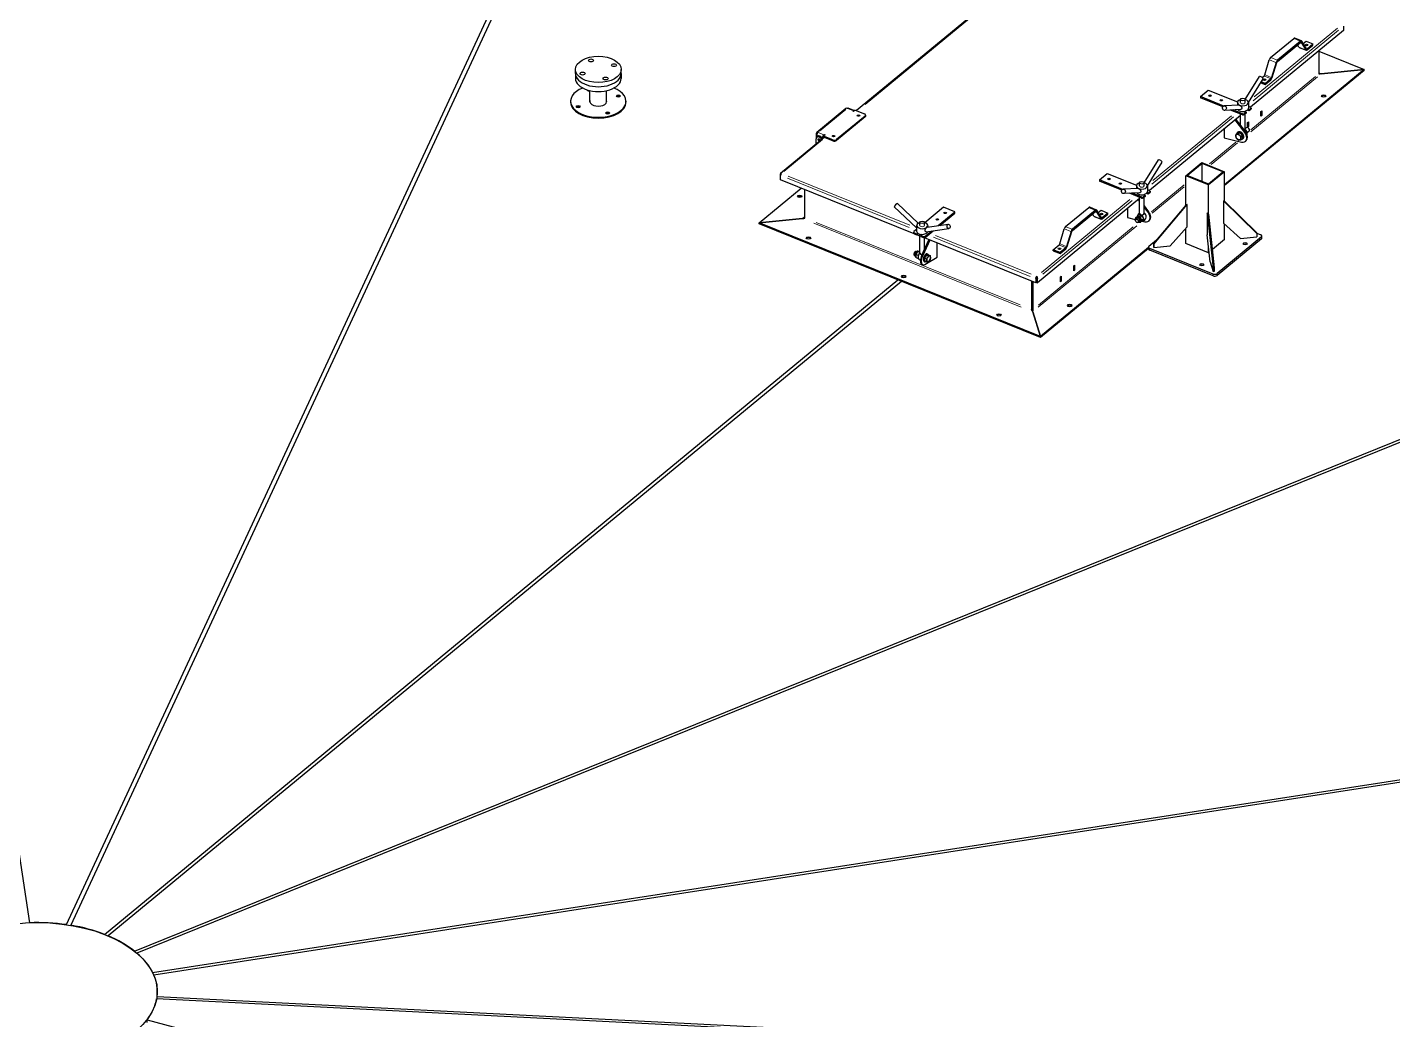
# Model space of a CAD drawing. Header units: millimetres. Extents: x 0 to 89100, y 0 to 63000.
# Drawn here: x 80119 to 83818, y 50454 to 53141 of the extents above; entities that cross this region are included whole.
import ezdxf

# ---------------------------------------------------------------- set-up
doc = ezdxf.new("R2010")
doc.units = ezdxf.units.MM
doc.header["$LTSCALE"] = 150
doc.layers.add('Visible', color=7, linetype='Continuous', lineweight=25)
doc.layers.add('Visible Narrow', color=7, linetype='Continuous', lineweight=18)

msp = doc.modelspace()

# ---------------------------------------------------------------- linework, layer by layer
at = {"layer": 'Visible'}
for p, q in [((79640.97, 53909.25), (80124.82, 50716.2)), ((80225.1, 50711.13), (81661.65, 53806.46)), ((81673.24, 53804.66), (80236.7, 50709.34)), ((82784.71, 53261.33), (82365.56, 52915.72)), ((83684.34, 53132.56), (83432.62, 52925.01)), ((83684.34, 53144.2), (83684.34, 53132.56)), ((83487.11, 53059.61), (83549.53, 53111.08)), ((83567.96, 53103.63), (83505.54, 53052.16)), ((83505.54, 53049.1), (83567.96, 53100.57)), ((83570.77, 53104.46), (83552.34, 53111.91)), ((83563.75, 53087.74), (83559.96, 53093.97)), ((83564.66, 53086.92), (83583.1, 53079.47)), ((83569.82, 53100.57), (83582.18, 53080.29)), ((83584.04, 53083.36), (83571.68, 53103.64)), ((83575.48, 53097.41), (83583.06, 53103.66)), ((83583.06, 53103.66), (83601.49, 53096.21)), ((83601.49, 53096.21), (83585.91, 53083.36)), ((83585.91, 53080.3), (83601.49, 53093.15)), ((83601.49, 53093.15), (83601.49, 53096.21)), ((83471.02, 53012.82), (83483.38, 53053.48)), ((83501.81, 53046.03), (83489.46, 53005.37)), ((83491.32, 53005.37), (83503.68, 53046.03)), ((83617.97, 53077.84), (83617.97, 53015.93)), ((83617.97, 53076.91), (83740.86, 53027.23)), ((81603.81, 53016.29), (81603.81, 53027.31)), ((81603.81, 53016.29), (81603.81, 53003.12)), ((81727.56, 53016.29), (81727.56, 53027.31)), ((81727.56, 53016.29), (81727.56, 53003.12)), ((83740.86, 53027.23), (83362.14, 52714.96)), ((83740.86, 53024.78), (83362.14, 52712.51)), ((83417.84, 52945.97), (83456.73, 53008.06)), ((83464.11, 53005.58), (83469.16, 53009.75)), ((83740.86, 53027.23), (83623.87, 53015.32)), ((83623.87, 53015.32), (83740.86, 53027.23)), ((83740.86, 53024.78), (83740.86, 53027.23)), ((83740.86, 53024.78), (83740.86, 53027.23)), ((81643.07, 52938.97), (81643.07, 52969.87)), ((81688.29, 52938.97), (81688.29, 52969.87)), ((83296.64, 52953.56), (83318.15, 52971.3)), ((83318.15, 52971.3), (83397.23, 52939.33)), ((83426.83, 52937.71), (83466.9, 53001.69)), ((83460.28, 52991.12), (83472.01, 52986.39)), ((83472.01, 52989.45), (83461.82, 52993.57)), ((83487.59, 53002.3), (83472.01, 52989.45)), ((83472.01, 52986.39), (83487.59, 52999.24)), ((83472.01, 52986.39), (83472.01, 52989.45)), ((81590.68, 52940.97), (81590.68, 52938.52)), ((81740.68, 52940.97), (81740.68, 52938.52)), ((83296.64, 52953.56), (83296.64, 52950.5)), ((83359.84, 52928.01), (83296.64, 52953.56)), ((83357.56, 52925.88), (83296.64, 52950.5)), ((83396.84, 52937.35), (83396.84, 52930.3)), ((83405.84, 52937.35), (83405.84, 52945.93)), ((83417.84, 52937.35), (83417.84, 52945.93)), ((83426.84, 52937.35), (83426.84, 52922.05)), ((82336.56, 52921.4), (82257.41, 52856.13)), ((82388.66, 52901.09), (82311.23, 52837.24)), ((82388.66, 52898.64), (82311.23, 52834.79)), ((82357.98, 52916.12), (82342.62, 52922.33)), ((82354.87, 52914.75), (82355.73, 52915.46)), ((82357.33, 52913.76), (82354.87, 52914.75)), ((82361.63, 52917.3), (82357.33, 52913.76)), ((82361.63, 52917.3), (82386.82, 52907.12)), ((82390.02, 52901.12), (82390.02, 52903.57)), ((83405.84, 52902.93), (83159.03, 52699.42)), ((83401.49, 52930.55), (83361.54, 52928.45)), ((83405.17, 52918.73), (83362.17, 52916.46)), ((83410.91, 52904.3), (83378.69, 52917.33)), ((83410.91, 52907.37), (83385.39, 52917.68)), ((83405.84, 52874.7), (83405.84, 52906.36)), ((83416.08, 52913.74), (83420.87, 52911.8)), ((83420.87, 52911.8), (83416.14, 52907.9)), ((83420.87, 52908.74), (83416.14, 52904.84)), ((83417.84, 52913.02), (83417.84, 52914.11)), ((83417.84, 52862.56), (83417.84, 52906.24)), ((83420.4, 52914.93), (83418, 52912.96)), ((83420.87, 52911.8), (83420.87, 52908.74)), ((83428.61, 52915.12), (83424.01, 52916.98)), ((83428.61, 52918.18), (83426.02, 52919.23)), ((83426.84, 52927.36), (83432.42, 52925.1)), ((83433.34, 52922.09), (83428.61, 52918.18)), ((83433.34, 52919.02), (83428.61, 52915.12)), ((83428.61, 52918.18), (83428.61, 52915.12)), ((83434.02, 52923.33), (83434.02, 52920.27)), ((83460.74, 52913.23), (83462.89, 52915)), ((83460.74, 52900.37), (83460.74, 52913.23)), ((83462.06, 52902.52), (83460.74, 52901.43)), ((83462.89, 52902.14), (83460.74, 52900.37)), ((83462.03, 52902.49), (83462.89, 52902.14)), ((83462.06, 52902.52), (83462.06, 52914.32)), ((83462.89, 52915), (83462.89, 52902.14)), ((83360.94, 52865.91), (83360.94, 52841.96)), ((83416.83, 52856.47), (83390.97, 52890.67)), ((83392.69, 52892.09), (83418.55, 52857.89)), ((83398.01, 52857.25), (83396.72, 52856.19)), ((83421.14, 52869.52), (83417.84, 52866.8)), ((83428.78, 52860.26), (83423.55, 52855.95)), ((83424.6, 52883.43), (83426.75, 52885.21)), ((83424.6, 52870.57), (83424.6, 52883.43)), ((83424.6, 52871.64), (83425.92, 52872.73)), ((83426.75, 52872.35), (83424.6, 52870.57)), ((83425.89, 52872.7), (83426.75, 52872.35)), ((83425.92, 52872.73), (83425.92, 52884.52)), ((83426.37, 52869.02), (83426.08, 52869.21)), ((83426.75, 52885.21), (83426.75, 52872.35)), ((83429.28, 52865.49), (83429.41, 52865.17)), ((82277.53, 52843.13), (82159.2, 52745.56)), ((82255.81, 52825.23), (82255.81, 52839.55)), ((82256.31, 52853.49), (82256.31, 52842.11)), ((82257.6, 52843.85), (82260.18, 52845.98)), ((82257.78, 52844), (82257.78, 52848.67)), ((82273.14, 52842.46), (82273.14, 52839.96)), ((82274.86, 52840.93), (82274.86, 52843.88)), ((82279.9, 52849.91), (82275.6, 52846.36)), ((82300.79, 52836.18), (82275.6, 52846.36)), ((82275.6, 52846.36), (82275.6, 52843.91)), ((82300.79, 52833.73), (82275.6, 52843.91)), ((82276.58, 52850.19), (82277.44, 52850.9)), ((82277.44, 52848.45), (82276.58, 52847.74)), ((82277.44, 52850.9), (82279.9, 52849.91)), ((82277.44, 52848.45), (82277.44, 52850.9)), ((82277.91, 52848.27), (82277.44, 52848.45)), ((83360.94, 52841.96), (83407.92, 52830.54)), ((83396.51, 52854.27), (83392.74, 52851.17)), ((83396.51, 52854.27), (83403.62, 52855.49)), ((83403.62, 52855.49), (83399.86, 52852.39)), ((83403.62, 52855.49), (83410.74, 52848.52)), ((83410.74, 52848.52), (83406.98, 52845.41)), ((83406.98, 52837.22), (83410.74, 52840.32)), ((83410.74, 52848.52), (83410.74, 52840.32)), ((83412.33, 52839.89), (83411.04, 52838.83)), ((83420.25, 52833.79), (83418.53, 52832.37)), ((83023.05, 52727.97), (83044.56, 52745.71)), ((83044.56, 52745.71), (83123.64, 52713.74)), ((83144.24, 52720.37), (83183.14, 52782.47)), ((83153.23, 52712.12), (83193.31, 52776.1)), ((83257.68, 52739.5), (83300.7, 52774.97)), ((83301.44, 52772.56), (83261.86, 52739.93)), ((83300.7, 52774.97), (83362.14, 52750.14)), ((83301.44, 52723.93), (83301.44, 52772.56)), ((83357.96, 52749.71), (83301.44, 52772.56)), ((83318.38, 52717.08), (83357.96, 52749.71)), ((83362.14, 52750.14), (83319.12, 52714.67)), ((83362.14, 52669.89), (83362.14, 52750.14)), ((82158.37, 52743.58), (82157.99, 52743.27)), ((82159.84, 52742.53), (82157.99, 52743.27)), ((82157.99, 52743.27), (82157.99, 52731.64)), ((82158.94, 52731.25), (82157.99, 52731.64)), ((82160.1, 52742.88), (82158.37, 52743.58)), ((82159.52, 52740.66), (82158.94, 52740.18)), ((82158.94, 52728.55), (82158.94, 52740.18)), ((82158.94, 52740.18), (82159.48, 52739.96)), ((82521.4, 52582.02), (82158.94, 52728.55)), ((82160.03, 52742.68), (82159.84, 52742.53)), ((82159.84, 52742.53), (82159.84, 52742.13)), ((83023.05, 52727.97), (83023.05, 52724.91)), ((83086.24, 52702.42), (83023.05, 52727.97)), ((83083.96, 52700.28), (83023.05, 52724.91)), ((83123.24, 52711.76), (83123.24, 52704.71)), ((83132.24, 52711.76), (83132.24, 52720.34)), ((83144.24, 52711.76), (83144.24, 52720.34)), ((83153.24, 52711.76), (83153.24, 52696.45)), ((83319.12, 52714.67), (83257.68, 52739.5)), ((83257.68, 52659.26), (83257.68, 52739.5)), ((83261.86, 52739.93), (83318.38, 52717.08)), ((83319.12, 52634.42), (83319.12, 52714.67)), ((82101.48, 52611.61), (82215.54, 52705.66)), ((82224.36, 52702.1), (82224.36, 52627.82)), ((82225.1, 52625.4), (82225.1, 52701.8)), ((83132.24, 52677.34), (82855.91, 52449.49)), ((83127.9, 52704.96), (83087.95, 52702.86)), ((83131.57, 52693.13), (83088.58, 52690.87)), ((83137.32, 52678.71), (83105.09, 52691.74)), ((83137.32, 52681.78), (83111.79, 52692.09)), ((83132.24, 52670.36), (83128.99, 52674.66)), ((83130.71, 52676.08), (83132.24, 52674.05)), ((83132.24, 52636.97), (83132.24, 52680.77)), ((83142.48, 52688.15), (83147.27, 52686.21)), ((83147.27, 52686.21), (83142.54, 52682.31)), ((83147.27, 52683.15), (83142.54, 52679.25)), ((83144.24, 52687.43), (83144.24, 52688.52)), ((83144.24, 52636.97), (83144.24, 52680.65)), ((83146.8, 52689.34), (83144.41, 52687.37)), ((83147.27, 52686.21), (83147.27, 52683.15)), ((83155.02, 52689.53), (83150.41, 52691.39)), ((83155.02, 52692.59), (83152.43, 52693.64)), ((83153.24, 52701.77), (83158.83, 52699.51)), ((83159.75, 52696.5), (83155.02, 52692.59)), ((83159.75, 52693.43), (83155.02, 52689.53)), ((83155.02, 52692.59), (83155.02, 52689.53)), ((83160.43, 52697.74), (83160.43, 52694.68)), ((82528.09, 52598.19), (82467.58, 52655.35)), ((82532.4, 52610.62), (82475.83, 52664.07)), ((82600.86, 52653.9), (82550.23, 52612.15)), ((82586.39, 52604.22), (82631.58, 52641.48)), ((82590.84, 52604.83), (82631.58, 52638.42)), ((82631.58, 52641.48), (82600.86, 52653.9)), ((82631.58, 52638.42), (82631.58, 52641.48)), ((82931.74, 52601.69), (82994.16, 52653.16)), ((83012.59, 52645.71), (82950.17, 52594.24)), ((82950.17, 52591.18), (83012.59, 52642.65)), ((83015.4, 52646.54), (82996.97, 52653.99)), ((83008.38, 52629.82), (83004.59, 52636.05)), ((83014.46, 52642.65), (83026.82, 52622.37)), ((83028.68, 52625.44), (83016.32, 52645.72)), ((83020.11, 52639.49), (83027.7, 52645.74)), ((83027.7, 52645.74), (83046.13, 52638.29)), ((83046.13, 52638.29), (83030.54, 52625.44)), ((83030.54, 52622.38), (83046.13, 52635.23)), ((83046.13, 52635.23), (83046.13, 52638.29)), ((83098.96, 52649.89), (83098.96, 52625.95)), ((83144.24, 52658.18), (83156.57, 52641.87)), ((83154.85, 52640.46), (83144.24, 52654.48)), ((83257.68, 52659.75), (83170.27, 52556.45)), ((83170.92, 52554.32), (83261.3, 52661.11)), ((83261.3, 52661.11), (83257.68, 52659.26)), ((83261.3, 52600.78), (83261.3, 52661.11)), ((83315.51, 52639.2), (83315.51, 52578.86)), ((83319.12, 52634.42), (83315.51, 52639.2)), ((83315.51, 52639.2), (83331.44, 52489.42)), ((83319.63, 52635.52), (83319.12, 52634.42)), ((83335.14, 52489.8), (83319.63, 52635.52)), ((83359.61, 52671.12), (83359.61, 52610.78)), ((83362.14, 52669.89), (83359.61, 52671.12)), ((83359.61, 52671.12), (83449.98, 52582.73)), ((83449.33, 52584.86), (83362.14, 52670.14)), ((82101.48, 52611.61), (82218.46, 52623.52)), ((82218.46, 52623.52), (82101.48, 52611.61)), ((82101.48, 52609.16), (82101.48, 52611.61)), ((82863.29, 52303.64), (82101.48, 52611.61)), ((82101.48, 52609.16), (82101.48, 52611.61)), ((82863.29, 52301.19), (82101.48, 52609.16)), ((82528.09, 52604.54), (82528.09, 52589.23)), ((82537.09, 52604.54), (82537.09, 52613.11)), ((82549.09, 52604.54), (82549.09, 52613.11)), ((82556.57, 52600.16), (82613.66, 52607.94)), ((82558.09, 52604.54), (82558.09, 52600.37)), ((83009.3, 52629), (83027.73, 52621.55)), ((83098.96, 52625.95), (83120.34, 52620.75)), ((83120.8, 52617.07), (83120.67, 52617.39)), ((83121.3, 52622.29), (83124.27, 52624.74)), ((83122.95, 52627.13), (83124.54, 52628.44)), ((83123.71, 52613.53), (83124, 52613.34)), ((83130.2, 52633.99), (83126.24, 52630.73)), ((83128.94, 52613.03), (83131.91, 52615.48)), ((83134, 52613.72), (83135.6, 52615.04)), ((83138.41, 52630.67), (83134.46, 52627.4)), ((83138.41, 52616.48), (83134.46, 52613.22)), ((83138.29, 52616.38), (83145.93, 52614.52)), ((83142.52, 52621.91), (83138.57, 52618.65)), ((83158.27, 52617.78), (83156.55, 52616.36)), ((83261.3, 52600.78), (83215.24, 52549.64)), ((83405.67, 52569.03), (83359.61, 52610.78)), ((83362.14, 52566.43), (83362.14, 52608.49)), ((82520.17, 52583.62), (82520.17, 52586.68)), ((82528.09, 52593.9), (82520.84, 52587.93)), ((82521.76, 52584.91), (82528.52, 52582.18)), ((82521.76, 52581.85), (82528.52, 52579.12)), ((82528.52, 52582.18), (82530.92, 52584.16)), ((82528.52, 52579.12), (82533.01, 52582.81)), ((82528.52, 52579.12), (82528.52, 52582.18)), ((82537.09, 52575.68), (82528.54, 52579.13)), ((82537.09, 52529.74), (82537.09, 52581.29)), ((82543.05, 52580.57), (82539.58, 52577.71)), ((82539.58, 52577.71), (82546.34, 52574.98)), ((82539.58, 52574.65), (82539.58, 52577.71)), ((82539.58, 52574.65), (82546.34, 52571.91)), ((82541.99, 52524.28), (82561.44, 52565.83)), ((82563.89, 52564.84), (82544.45, 52523.28)), ((82549.09, 52539.44), (82549.09, 52571.55)), ((82850.56, 52448.95), (82549.09, 52570.82)), ((82551.56, 52572.45), (82573.24, 52590.32)), ((82551.56, 52575.51), (82568.79, 52589.72)), ((82553.88, 52587.68), (82615.28, 52596.05)), ((82915.66, 52554.89), (82928.02, 52595.56)), ((82946.45, 52588.11), (82934.09, 52547.44)), ((82935.95, 52547.45), (82948.31, 52588.11)), ((83157.53, 52548.71), (83178, 52565.58)), ((83257.68, 52555.79), (83257.68, 52596.77)), ((83323.63, 52505.82), (83315.51, 52578.86)), ((83362.14, 52566.43), (83329.82, 52539.78)), ((83462.29, 52573.51), (83341.84, 52474.2)), ((83462.29, 52568.61), (83341.84, 52469.3)), ((83405.67, 52569.03), (83449.98, 52573.54)), ((83449.98, 52582.73), (83449.33, 52584.86)), ((83449.62, 52583.92), (83460.45, 52579.54)), ((83449.98, 52582.73), (83449.98, 52573.54)), ((83463.65, 52571.1), (83463.65, 52576)), ((80408.94, 50639.71), (85118.65, 52543.68)), ((85125.48, 52537.99), (80415.82, 50634.03)), ((82520.86, 52525.44), (82521.06, 52524.67)), ((82524.19, 52533.69), (82524.87, 52534.11)), ((82526.6, 52534.39), (82528.11, 52533.78)), ((82532.48, 52523.52), (82526.83, 52525.8)), ((82537.09, 52531.87), (82531.81, 52534)), ((82532.39, 52534.95), (82534.32, 52534.17)), ((82537.09, 52533.9), (82536.8, 52534.02)), ((82549.84, 52516.5), (82554.82, 52524.7)), ((82554.82, 52524.7), (82559.8, 52524.72)), ((82554.82, 52524.7), (82560.19, 52522.53)), ((82556.82, 52527.84), (82558.67, 52527.09)), ((82559.8, 52524.72), (82565.18, 52522.54)), ((82583.58, 52518.45), (82583.58, 52556.88)), ((83156.17, 52545.14), (82863.29, 52303.64)), ((83156.17, 52542.69), (82863.29, 52301.19)), ((82898.21, 52538.98), (82913.8, 52551.83)), ((82916.64, 52531.53), (82898.21, 52538.98)), ((82898.21, 52535.92), (82898.21, 52538.98)), ((82898.21, 52535.92), (82916.64, 52528.46)), ((82932.23, 52544.38), (82916.64, 52531.53)), ((82916.64, 52528.46), (82932.23, 52541.31)), ((82916.64, 52528.46), (82916.64, 52531.53)), ((83156.17, 52541.32), (83156.17, 52546.22)), ((83331.39, 52473.13), (83159.37, 52542.68)), ((83331.39, 52468.23), (83159.37, 52537.78)), ((83170.27, 52556.45), (83170.27, 52547.26)), ((83170.27, 52556.45), (83170.92, 52554.32)), ((83170.27, 52547.26), (83170.92, 52545.13)), ((83170.92, 52545.13), (83170.92, 52554.32)), ((83170.92, 52545.13), (83215.24, 52549.64)), ((83319.12, 52530.96), (83257.68, 52555.79)), ((83319.12, 52530.96), (83319.12, 52546.38)), ((83320.69, 52532.25), (83319.12, 52530.96)), ((82522.1, 52523.27), (82523.61, 52522.66)), ((82525.88, 52518.84), (82526.69, 52518.51)), ((82526.83, 52517.61), (82532.48, 52515.32)), ((82544.74, 52497.94), (82542.28, 52498.93)), ((82548.39, 52506.98), (82550.23, 52506.23)), ((82549.84, 52516.5), (82555.21, 52514.33)), ((82549.84, 52508.31), (82549.84, 52516.5)), ((82555.21, 52506.14), (82549.84, 52508.31)), ((82550.69, 52498.89), (82583.58, 52518.45)), ((82953.55, 52495.03), (82955.7, 52496.81)), ((82953.55, 52482.17), (82953.55, 52495.03)), ((82954.88, 52484.33), (82954.88, 52496.12)), ((82955.7, 52496.81), (82955.7, 52483.95)), ((83323.63, 52505.82), (83331.44, 52480.24)), ((83331.44, 52489.42), (83335.14, 52489.8)), ((83331.44, 52489.42), (83331.44, 52480.24)), ((83335.14, 52480.61), (83335.14, 52489.8)), ((80327.93, 50684.78), (82477.47, 52457.16)), ((82487.3, 52453.19), (80337.76, 50680.81)), ((82839.46, 52453.43), (82839.46, 52377.04)), ((82841.18, 52378.46), (82841.18, 52452.74)), ((82841.18, 52452.74), (82841.18, 52378.46)), ((82843.64, 52377.46), (82843.64, 52451.75)), ((82851.31, 52461.86), (82850.02, 52460.8)), ((82850.02, 52460.8), (82850.56, 52460.58)), ((82851.85, 52461.65), (82850.56, 52460.58)), ((82850.56, 52460.58), (82850.56, 52448.95)), ((82851.85, 52450.01), (82850.56, 52448.95)), ((82851.31, 52463.7), (82853.16, 52462.96)), ((82851.31, 52461.86), (82851.85, 52461.65)), ((82851.85, 52461.65), (82851.85, 52450.01)), ((82853.16, 52456.83), (82851.85, 52457.36)), ((82852.6, 52464.77), (82852.6, 52466.6)), ((82853.16, 52462.96), (82854.45, 52464.02)), ((82853.16, 52456.83), (82853.16, 52462.96)), ((82854.07, 52457.59), (82853.16, 52456.83)), ((82854.45, 52462.18), (82854.07, 52461.87)), ((82854.07, 52461.87), (82854.07, 52450.24)), ((82854.07, 52461.87), (82855.91, 52461.13)), ((82854.07, 52450.24), (82855.91, 52449.49)), ((82854.45, 52462.18), (82856.29, 52461.44)), ((82855.91, 52461.13), (82856.29, 52461.44)), ((82855.91, 52449.49), (82855.91, 52461.13)), ((82917.42, 52465.24), (82919.57, 52467.01)), ((82917.42, 52452.38), (82917.42, 52465.24)), ((82917.42, 52453.44), (82918.74, 52454.53)), ((82919.57, 52454.15), (82917.42, 52452.38)), ((82918.71, 52454.5), (82919.57, 52454.15)), ((82918.74, 52454.53), (82918.74, 52466.33)), ((82919.57, 52467.01), (82919.57, 52454.15)), ((82954.88, 52484.33), (82953.55, 52483.24)), ((82955.7, 52483.95), (82953.55, 52482.17)), ((82954.84, 52484.3), (82955.7, 52483.95)), ((83331.44, 52480.24), (83335.14, 52480.61)), ((82841.62, 52373.91), (82841.52, 52373.84)), ((82842.66, 52371.18), (82863.29, 52303.64)), ((82863.29, 52303.64), (82842.66, 52371.18)), ((82863.29, 52301.19), (82863.29, 52303.64)), ((82863.29, 52301.19), (82863.29, 52303.64)), ((80458.36, 50581.36), (86000.64, 51438.75)), ((86003.67, 51432.05), (80461.47, 50574.67)), ((80124.82, 50716.2), (80124.82, 50716.18)), ((80225.1, 50711.11), (80225.1, 50711.13)), ((80236.7, 50709.34), (80236.7, 50709.32)), ((80327.93, 50684.75), (80327.93, 50684.78)), ((80337.76, 50680.81), (80337.76, 50680.78)), ((80408.94, 50639.67), (80408.94, 50639.71)), ((80415.82, 50634), (80415.82, 50634.03)), ((80458.36, 50581.28), (80458.36, 50581.36)), ((80461.47, 50574.67), (80461.47, 50574.58)), ((80470.97, 50529.62), (80470.97, 50526.77)), ((85925.68, 50234.26), (80469.19, 50509.87)), ((80470.24, 50509.82), (80470.24, 50516.77)), ((80470.24, 50516.77), (85929.23, 50241.03)), ((80443.14, 50453.73), (85050.43, 49213.35)), ((80443.14, 50446.09), (80443.14, 50453.73))]:
    msp.add_line(p, q, dxfattribs=at)
for centre, start, end in [((83411.84, 52854.07), 338.06364, 355.11836), ((83138.24, 52628.48), 120, 168.18565), ((83138.24, 52628.48), 270.82515, 355.11836), ((82543.09, 52521.26), 211.02785, 245.8246)]:
    msp.add_arc(centre, 12, start, end, dxfattribs=at)
for centre, major_axis, ratio, start_param, end_param in [((83549.53, 53104.96), (2.81, 6.95), 0.4683232, 0, 0.7121179), ((83567.48, 53093.88), (-2.81, -6.95), 0.4683232, 5.9481057, 6.2831853), ((83567.96, 53097.51), (2.81, 6.95), 0.4683232, 5.9481057, 6.9953032), ((83567.96, 53097.51), (1.41, 3.48), 0.4683232, 5.9481057, 6.9953032), ((83585.91, 53086.42), (-2.81, -6.95), 0.4683232, 5.9481057, 6.9953032), ((83584.53, 53090.49), (3.38, 0), 0.5773503, 0.9038047, 2.2377401), ((83584.53, 53090.49), (-3.38, 0), 0.5773503, 4.0453778, 5.3794001), ((83585.91, 53086.42), (-1.41, -3.48), 0.4683232, 5.9481057, 6.9953032), ((83487.11, 53053.49), (-2.81, -6.95), 0.4683232, 3.8537106, 4.9009081), ((83505.54, 53046.04), (2.81, 6.95), 0.4683232, 0.7121179, 1.7593155), ((83505.54, 53046.04), (-1.41, -3.48), 0.4683232, 3.8537106, 4.9009081), ((81665.68, 53016.29), (-61.87, 0), 0.5773503, 0, 3.1415927), ((81665.68, 53016.29), (-61.88, 0), 0.5773503, 0, 3.1415927), ((83461.82, 53004.88), (-5.08, 3.19), 0.3127436, 3.1415927, 6.2831853), ((83469.16, 53012.81), (-1.41, -3.48), 0.4683232, 0.7121179, 1.7593155), ((83487.59, 53005.36), (-2.81, -6.95), 0.4683232, 0.7121179, 1.7593155), ((83487.59, 53005.36), (1.41, 3.48), 0.4683232, 3.8537106, 4.9009081), ((81665.68, 52940.97), (-75, 0), 0.5773503, 5.3059382, 10.402025), ((81665.68, 53003.12), (-61.87, 0), 0.5773503, 0, 3.1415927), ((81640.32, 52972.36), (-5.25, 0), 0.5773503, 0.0973596, 2.1209053), ((81640.32, 52969.91), (-5.25, 0), 0.5773503, 5.6376126, 5.8672332), ((83470.54, 52996.5), (3.38, 0), 0.5773503, 0.9037852, 2.2378075), ((83470.54, 52996.5), (-3.38, 0), 0.5773503, 4.0453778, 5.3794001), ((81665.68, 52938.52), (75, 0), 0.5773503, 3.1415927, 6.2831853), ((81665.68, 52940.97), (22.87, 0), 0.5773503, 2.9899521, 6.4348258), ((81665.68, 52938.52), (-22.87, 0), 0.5773503, 6.1315448, 6.1903166), ((81665.68, 52938.52), (22.87, 0), 0.5773503, 0.0928688, 0.1516405), ((81720.06, 52953.16), (-5.25, 0), 0.5773503, 3.5575447, 5.8672332), ((83322.76, 52953.16), (3.38, 0), 0.5773503, 0.9037852, 2.2378075), ((83322.76, 52953.16), (-3.38, 0), 0.5773503, 4.0453778, 5.3794001), ((83353.47, 52940.74), (3.38, 0), 0.5773503, 0.9037852, 2.2378075), ((83353.47, 52940.74), (-3.38, 0), 0.5773503, 4.0453778, 5.3794001), ((83411.84, 52937.35), (15, 0), 0.5773503, 1.9823132, 7.4424648), ((83630.86, 52952.96), (6, 0), 0.5773503, 0.3613671, 2.7802255), ((81611.3, 52923.88), (-5.25, 0), 0.5773503, 3.5575447, 5.8672332), ((81691.04, 52907.12), (-5.25, 0), 0.5773503, 3.5575447, 5.8672332), ((82340.38, 52916.77), (-3.82, 4.63), 0.6688348, 5.3938976, 6.2831853), ((82340.38, 52916.77), (2.25, 5.56), 0.4683232, 0, 0.7121179), ((82355.73, 52910.56), (2.25, 5.56), 0.4683232, 5.8181966, 6.9953032), ((82370.51, 52899.9), (3.38, 0), 0.5773503, 0.6796738, 2.4619188), ((82370.51, 52899.9), (-3.38, 0), 0.5773503, 3.8212665, 5.6035115), ((82382.52, 52903.57), (7.5, 0), 0.5773503, 5.6723201, 7.2431164), ((82382.52, 52901.12), (7.5, 0), 0.5773503, 5.6723201, 6.2831853), ((83411.84, 52922.05), (15, 0), 0.5773503, 3.5808075, 6.2831853), ((83413.06, 52909.14), (-3.75, 0), 0.5773503, 0.9599311, 2.5307274), ((83413.06, 52906.08), (-3.75, 0), 0.5773503, 0.9599311, 2.5307274), ((83430.27, 52923.33), (3.75, 0), 0.5773503, 5.6723201, 7.2431164), ((83430.27, 52920.27), (3.75, 0), 0.5773503, 5.6723201, 6.2831853), ((82261.22, 52851.5), (-3.82, 4.63), 0.6688348, 5.3938976, 6.9646939), ((83403.88, 52847.51), (7.16, -8.68), 0.6688348, 5.7894582, 9.9185051), ((83405.17, 52848.57), (7.16, -8.68), 0.6688348, 0, 3.1415927), ((83411.84, 52862.56), (6, 0), 0.5773503, 5.631395, 6.2831853), ((83415.49, 52857.09), (-6.47, 7.84), 0.6688348, 3.7409969, 5.1086501), ((83406.89, 52849.99), (13.36, -16.2), 0.6688348, 0, 1.507688), ((83424.96, 52864.89), (3.82, -4.63), 0.6688348, 0, 3.1415927), ((83425.39, 52865.24), (-3.34, 4.05), 0.6688348, 4.2606373, 5.1641407), ((82263.8, 52836.32), (-6.2, 7.52), 0.6688348, 4.3474665, 6.9646939), ((82261.22, 52851.5), (2.25, 5.56), 0.4683232, 0.7121179, 2.2829142), ((82261.22, 52851.5), (-1.91, 2.31), 0.6688348, 0.1715755, 0.4247088), ((82266.38, 52838.45), (-6.2, 7.52), 0.6688348, 4.3474665, 6.2831853), ((82266.38, 52838.45), (-2.15, 2.6), 0.6688348, 0.83456, 2.3070327), ((82266.38, 52838.45), (2.15, -2.6), 0.6688348, 3.9761526, 5.4486253), ((82276.58, 52845.29), (-2.25, -5.56), 0.4683232, 3.8537106, 5.4245069), ((82276.58, 52845.29), (1.12, 2.78), 0.4683232, 0.7121179, 2.2829142), ((82302.97, 52844.21), (3.38, 0), 0.5773503, 0.6796738, 2.4619188), ((82302.97, 52844.21), (-3.38, 0), 0.5773503, 3.8212665, 5.6035115), ((82305.09, 52839.73), (-7.5, 0), 0.5773503, 0.9599311, 2.5307274), ((82305.09, 52837.28), (7.5, 0), 0.5773503, 4.1015237, 5.6723201), ((83403.88, 52847.51), (-5.52, 6.7), 0.6688348, 5.7176444, 6.1173484), ((83403.88, 52847.51), (-5.52, 6.7), 0.6688348, 4.5334477, 5.2071499), ((83405.17, 52848.57), (13.36, -16.2), 0.6688348, 5.5541323, 7.7908733), ((83403.88, 52847.51), (-5.52, 6.7), 0.6688348, 3.5554815, 4.090721), ((83188.22, 52779.29), (-5.08, 3.19), 0.3127436, 3.1415927, 6.2831853), ((82162.06, 52742.09), (-2.86, 3.47), 0.6688348, 5.3938976, 6.9646939), ((82162.06, 52742.09), (1.69, 4.17), 0.4683232, 0.7121179, 2.2829142), ((82162.06, 52742.09), (-1.43, 1.74), 0.6688348, 0.1715755, 0.4247088), ((83049.16, 52727.57), (3.38, 0), 0.5773503, 0.9037852, 2.2378075), ((83049.16, 52727.57), (-3.38, 0), 0.5773503, 4.0453778, 5.3794001), ((83079.88, 52715.15), (3.38, 0), 0.5773503, 0.9037852, 2.2378075), ((83079.88, 52715.15), (-3.38, 0), 0.5773503, 4.0453778, 5.3794001), ((83138.24, 52711.76), (15, 0), 0.5773503, 1.9823132, 7.4424648), ((82211.47, 52680.99), (6, 0), 0.5773503, 0.3613671, 2.7802255), ((83138.24, 52696.45), (15, 0), 0.5773503, 3.5808075, 6.2831853), ((83139.47, 52683.55), (-3.75, 0), 0.5773503, 0.9599311, 2.5307274), ((83139.47, 52680.49), (-3.75, 0), 0.5773503, 0.9599311, 2.5307274), ((83156.68, 52697.74), (3.75, 0), 0.5773503, 5.6723201, 7.2431164), ((83156.68, 52694.68), (3.75, 0), 0.5773503, 5.6723201, 6.2831853), ((82471.7, 52659.71), (-4.12, -4.36), 0.1364787, 3.1415927, 6.2831853), ((82605.46, 52635.76), (3.38, 0), 0.5773503, 0.9037852, 2.2378075), ((82605.46, 52635.76), (-3.38, 0), 0.5773503, 4.0453778, 5.3794001), ((82994.16, 52647.04), (2.81, 6.95), 0.4683232, 0, 0.7121179), ((83012.59, 52639.58), (2.81, 6.95), 0.4683232, 5.9481057, 6.9953032), ((83012.59, 52639.58), (1.41, 3.48), 0.4683232, 5.9481057, 6.9953032), ((83134.59, 52625.47), (-6.47, 7.84), 0.6688348, 2.7379847, 6.6821944), ((83138.24, 52636.97), (6, 0), 0.5773503, 3.1415927, 6.2831853), ((83141.9, 52631.5), (-6.47, 7.84), 0.6688348, 3.7409969, 5.1086501), ((83143.19, 52632.56), (13.36, -16.2), 0.6688348, 5.5541323, 7.7908733), ((83144.91, 52633.98), (13.36, -16.2), 0.6688348, 0, 1.507688), ((82543.09, 52604.54), (15, 0), 0.5773503, 1.9823132, 7.4424648), ((82583.95, 52618.03), (3.38, 0), 0.5773503, 0.9037852, 2.2378075), ((82583.95, 52618.03), (-3.38, 0), 0.5773503, 4.0453778, 5.3794001), ((82931.74, 52595.57), (-2.81, -6.95), 0.4683232, 3.8537106, 4.9009081), ((83012.11, 52635.95), (-2.81, -6.95), 0.4683232, 5.9481057, 6.2831853), ((83030.54, 52628.5), (-2.81, -6.95), 0.4683232, 5.9481057, 6.9953032), ((83029.17, 52632.57), (3.38, 0), 0.5773503, 0.9037852, 2.2378075), ((83029.17, 52632.57), (-3.38, 0), 0.5773503, 4.0453778, 5.3794001), ((83030.54, 52628.5), (-1.41, -3.48), 0.4683232, 5.9481057, 6.9953032), ((83125.12, 52617.66), (-3.82, 4.63), 0.6688348, 2.022548, 7.4022299), ((83127.81, 52619.88), (-4.24, 5.15), 0.6688348, 2.6889708, 6.7358072), ((83128.09, 52620.11), (-4.24, 5.15), 0.6688348, 0.0409786, 0.4526219), ((83128.09, 52620.11), (-3.82, 4.63), 0.6688348, 3.1415927, 6.2831853), ((83130.07, 52621.74), (-5.53, 6.7), 0.6688348, 5.3938976, 6.2831853), ((83130.07, 52621.74), (5.53, -6.7), 0.6688348, 1.2051074, 2.2523049), ((83128.09, 52620.11), (4.24, -5.15), 0.6688348, 5.8305634, 6.2422067), ((83130.07, 52621.74), (5.53, -6.7), 0.6688348, 0, 0.1579098), ((83130.07, 52621.74), (5.53, -6.7), 0.6688348, 0.1579098, 1.2051074), ((82235.1, 52568.36), (6, 0), 0.5773503, 0.3613671, 2.7802255), ((82523.92, 52586.68), (-3.75, 0), 0.5773503, 5.6723201, 7.2431164), ((82523.92, 52583.62), (-3.75, 0), 0.5773503, 0, 0.9599311), ((82543.09, 52589.23), (15, 0), 0.5773503, 3.1415927, 6.1692078), ((82548.49, 52576.75), (3.75, 0), 0.5773503, 4.1015237, 5.6723201), ((82548.49, 52573.69), (3.75, 0), 0.5773503, 4.1015237, 5.6723201), ((82950.17, 52588.12), (2.81, 6.95), 0.4683232, 0.7121179, 1.7593155), ((82950.17, 52588.12), (-1.41, -3.48), 0.4683232, 3.8537106, 4.9009081), ((83456.15, 52576), (7.5, 0), 0.5773503, 5.6723201, 7.2431164), ((83456.15, 52571.1), (7.5, 0), 0.5773503, 5.6723201, 6.2831853), ((82524.35, 52528.83), (2.25, 5.56), 0.4683232, 0, 3.1415927), ((82523.73, 52529.08), (-1.97, -4.87), 0.4683232, 3.7002438, 5.7245342), ((82537.86, 52523.37), (-3.81, -9.43), 0.4683232, 3.9875109, 5.9443745), ((82543.09, 52529.74), (-6, 0), 0.5773503, 0, 1.5439235), ((82550.15, 52518.4), (-7.87, -19.47), 0.4683232, 4.5983275, 6.2831853), ((82552.61, 52517.41), (4.22, 10.43), 0.4683232, 0, 3.1415927), ((82554.45, 52516.66), (4.22, 10.43), 0.4683232, 5.7135094, 9.9944538), ((82554.45, 52516.66), (3.25, 8.05), 0.4683232, 0.0004741, 0.3765642), ((82915.17, 52538.57), (-3.38, 0), 0.5773503, 4.0453778, 5.3794001), ((82913.8, 52554.89), (-1.41, -3.48), 0.4683232, 0.7121179, 1.7593155), ((82932.23, 52547.44), (-2.81, -6.95), 0.4683232, 0.7121179, 1.7593155), ((82932.23, 52547.44), (1.41, 3.48), 0.4683232, 3.8537106, 4.9009081), ((83163.67, 52546.22), (-7.5, 0), 0.5773503, 5.6723201, 7.2431164), ((83163.67, 52541.32), (-7.5, 0), 0.5773503, 0, 0.9599311), ((83417.9, 52550.88), (-5.44, 0), 0.5773503, 4.0366673, 5.3881107), ((82552.61, 52517.41), (-7.87, -19.47), 0.4683232, 4.5983275, 6.8350685), ((82554.45, 52516.66), (-3.25, -8.05), 0.4683232, 5.0391641, 5.8098497), ((82554.45, 52516.66), (-3.25, -8.05), 0.4683232, 3.9458162, 4.8088025), ((83300.68, 52493.87), (-5.44, 0), 0.5773503, 4.0366673, 5.3881107), ((82493.14, 52464.04), (6, 0), 0.5773503, 0.3613671, 2.7802255), ((82852.6, 52462.93), (-1.69, -4.17), 0.4683232, 3.8537106, 5.4245069), ((82852.6, 52462.93), (-2.86, 3.47), 0.6688348, 3.8231013, 5.3938976), ((83335.7, 52476.68), (-7.5, 0), 0.5773503, 0.9599311, 2.5307274), ((83335.7, 52471.78), (7.5, 0), 0.5773503, 4.1015237, 5.6723201), ((82942.57, 52385.43), (6, 0), 0.5773503, 0.3613671, 2.7802255), ((82751.17, 52359.73), (6, 0), 0.5773503, 0.3613671, 2.7802255), ((80147.07, 50348.97), (-6187.5, 0), 0.5773503, 6.0985564, 9.6081897), ((80147.07, 50529.62), (323.93, 0), 0.5773503, 1.3275205, 1.6395393), ((80147.07, 50529.62), (323.93, 0), 0.5773503, 0.9784546, 1.2904734), ((80147.07, 50529.62), (323.93, 0), 0.5773503, 0.6293888, 0.9414076), ((80147.07, 50529.62), (323.93, 0), 0.5773503, 0.2803229, 0.5923417), ((80147.07, 50529.62), (323.93, 0), 0.5773503, 6.2144424, 6.5264612), ((80147.07, 50529.62), (323.93, 0), 0.5773503, 5.8653765, 6.1773953)]:
    msp.add_ellipse(centre, major_axis=major_axis, ratio=ratio, start_param=start_param, end_param=end_param, dxfattribs=at)
for centre, major_axis, ratio in [((83584.53, 53093.55), (3.38, 0), 0.5773503), ((81665.68, 53027.31), (-61.88, 0), 0.5773503), ((81645.87, 53051.84), (-6.75, 0), 0.5773503), ((81708.16, 53038.75), (6.75, 0), 0.5773503), ((81623.2, 53015.88), (-6.75, 0), 0.5773503), ((81685.49, 53002.78), (6.75, 0), 0.5773503), ((83470.54, 52999.56), (3.38, 0), 0.5773503), ((81720.06, 52955.61), (-5.25, 0), 0.5773503), ((83322.76, 52956.22), (-3.38, 0), 0.5773503), ((83353.47, 52943.8), (-3.38, 0), 0.5773503), ((83411.84, 52945.93), (-6, 0), 0.5773503), ((83630.86, 52955.41), (6, 0), 0.5773503), ((81611.3, 52926.33), (5.25, 0), 0.5773503), ((81691.04, 52909.57), (-5.25, 0), 0.5773503), ((82370.51, 52902.35), (-3.38, 0), 0.5773503), ((83361.86, 52922.45), (0.32, -5.99), 0.8631691), ((82263.8, 52836.32), (-2.15, 2.6), 0.6688348), ((82302.97, 52846.66), (-3.38, 0), 0.5773503), ((83399.58, 52843.96), (5.52, -6.7), 0.6688348), ((83049.16, 52730.63), (-3.38, 0), 0.5773503), ((83079.88, 52718.21), (-3.38, 0), 0.5773503), ((83138.24, 52720.34), (6, 0), 0.5773503), ((82211.47, 52683.44), (-6, 0), 0.5773503), ((83088.26, 52696.86), (0.32, -5.99), 0.8631691), ((82605.46, 52638.82), (-3.38, 0), 0.5773503), ((83029.17, 52635.63), (3.38, 0), 0.5773503), ((82543.09, 52613.11), (-6, 0), 0.5773503), ((82583.95, 52621.09), (-3.38, 0), 0.5773503), ((82614.47, 52601.99), (0.81, -5.95), 0.6869042), ((83124.69, 52617.31), (-3.34, 4.05), 0.6688348), ((82235.1, 52570.81), (-6, 0), 0.5773503), ((82915.17, 52541.64), (3.38, 0), 0.5773503), ((83417.9, 52555.78), (5.44, 0), 0.5773503), ((82560.59, 52514.18), (3.25, 8.05), 0.4683232), ((83300.68, 52498.76), (5.44, 0), 0.5773503), ((82493.14, 52466.49), (-6, 0), 0.5773503), ((82942.57, 52387.88), (6, 0), 0.5773503), ((82751.17, 52362.18), (-6, 0), 0.5773503), ((80147.07, 50529.62), (-323.89, 0), 0.5773503)]:
    msp.add_ellipse(centre, major_axis=major_axis, ratio=ratio, dxfattribs=at)
for points, knots in [([(83623.87, 53015.32), (83623.3, 53015.31), (83622.68, 53015.4), (83621.6, 53015.62), (83621.15, 53015.74), (83619.9, 53016.13), (83619.12, 53016.43), (83618.37, 53016.85), (83618.24, 53016.93), (83618.07, 53017.05), (83618.02, 53017.09), (83617.97, 53017.13)], [-1, -1, -1, -1, -0.77953769, -0.77953769, -0.62266626, -0.62266626, -0.33663418, -0.33663418, -0.27672696, -0.27672696, -0.2483585, -0.2483585, -0.2483585, -0.2483585]), ([(83623.87, 53015.32), (83623.33, 53015.22), (83622.77, 53015.11), (83621.82, 53014.93), (83621.42, 53014.85), (83620.33, 53014.7), (83619.66, 53014.66), (83618.99, 53014.8), (83618.88, 53014.83), (83618.31, 53015.05), (83617.97, 53015.4), (83617.97, 53015.93)], [-1, -1, -1, -1, -0.7795377, -0.7795377, -0.6226663, -0.6226663, -0.3366342, -0.3366342, -0.276727, -0.276727, 0, 0, 0, 0]), ([(83401.49, 52930.55), (83401.73, 52930.56), (83401.99, 52930.54), (83402.57, 52930.44), (83402.9, 52930.34), (83403.57, 52930.07), (83403.92, 52929.89), (83404.61, 52929.48), (83404.96, 52929.23), (83405.96, 52928.43), (83406.58, 52927.8), (83407.59, 52926.52), (83408.06, 52925.76), (83408.7, 52924.21), (83408.87, 52923.41), (83408.87, 52922.03), (83408.72, 52921.34), (83408.09, 52920.14), (83407.6, 52919.63), (83406.52, 52918.98), (83405.88, 52918.77), (83405.2, 52918.73), (83405.18, 52918.73), (83405.17, 52918.73)], [1.0608678, 1.0608678, 1.0608678, 1.0608678, 1.2040053, 1.2040053, 1.3676178, 1.3676178, 1.5312304, 1.5312304, 1.6948429, 1.6948429, 2.0220679, 2.0220679, 2.3786518, 2.3786518, 2.7352357, 2.7352357, 3.0571869, 3.0571869, 3.3791381, 3.3791381, 3.6795715, 3.6795715, 3.6857605, 3.6857605, 3.6857605, 3.6857605]), ([(83127.9, 52704.96), (83128.14, 52704.97), (83128.39, 52704.95), (83128.98, 52704.85), (83129.3, 52704.75), (83129.97, 52704.48), (83130.32, 52704.3), (83131.02, 52703.88), (83131.36, 52703.64), (83132.37, 52702.84), (83132.98, 52702.21), (83133.99, 52700.93), (83134.46, 52700.17), (83135.1, 52698.62), (83135.27, 52697.82), (83135.27, 52696.43), (83135.13, 52695.74), (83134.49, 52694.55), (83134, 52694.04), (83132.92, 52693.39), (83132.28, 52693.18), (83131.6, 52693.14), (83131.59, 52693.14), (83131.57, 52693.13)], [1.0608678, 1.0608678, 1.0608678, 1.0608678, 1.2040053, 1.2040053, 1.3676178, 1.3676178, 1.5312304, 1.5312304, 1.6948429, 1.6948429, 2.0220679, 2.0220679, 2.3786518, 2.3786518, 2.7352357, 2.7352357, 3.0571869, 3.0571869, 3.3791381, 3.3791381, 3.6795715, 3.6795715, 3.6857605, 3.6857605, 3.6857605, 3.6857605]), ([(82218.46, 52623.52), (82219, 52623.63), (82219.56, 52623.83), (82220.52, 52624.26), (82220.91, 52624.47), (82222, 52625.09), (82222.67, 52625.54), (82223.34, 52626.11), (82223.45, 52626.21), (82224.03, 52626.78), (82224.36, 52627.28), (82224.36, 52627.82)], [-1, -1, -1, -1, -0.7795377, -0.7795377, -0.6226663, -0.6226663, -0.3366342, -0.3366342, -0.276727, -0.276727, 0, 0, 0, 0]), ([(82218.46, 52623.52), (82219.03, 52623.53), (82219.65, 52623.54), (82220.73, 52623.56), (82221.18, 52623.58), (82222.44, 52623.66), (82223.21, 52623.77), (82223.97, 52624.06), (82224.09, 52624.11), (82224.74, 52624.45), (82225.1, 52624.87), (82225.1, 52625.4)], [-1, -1, -1, -1, -0.7795377, -0.7795377, -0.6226663, -0.6226663, -0.3366342, -0.3366342, -0.276727, -0.276727, 0, 0, 0, 0]), ([(82550.91, 52590.97), (82550.91, 52591.69), (82551.06, 52592.52), (82551.61, 52594.19), (82552, 52595.04), (82552.84, 52596.51), (82553.33, 52597.26), (82554.11, 52598.24), (82554.37, 52598.54), (82554.89, 52599.09), (82555.14, 52599.32), (82555.61, 52599.71), (82555.83, 52599.86), (82556.23, 52600.08), (82556.41, 52600.14), (82556.57, 52600.16)], [0, 0, 0, 0, 0.3565839, 0.3565839, 0.7131678, 0.7131678, 1.0403928, 1.0403928, 1.2040053, 1.2040053, 1.3676178, 1.3676178, 1.5312304, 1.5312304, 1.6897904, 1.6897904, 1.6897904, 1.6897904]), ([(83121.15, 52622.15), (83121.1, 52622.69), (83121.1, 52623.22), (83121.27, 52624.49), (83121.5, 52625.22), (83122.16, 52626.34), (83122.52, 52626.78), (83122.95, 52627.13)], [3.04608059, 3.04608059, 3.04608059, 3.04608059, 3.26167892, 3.26167892, 3.58236966, 3.58236966, 3.82310127, 3.82310127, 3.82310127, 3.82310127]), ([(83134, 52613.72), (83133.52, 52613.32), (83132.95, 52613.02), (83131.7, 52612.65), (83131.01, 52612.58), (83129.81, 52612.66), (83129.29, 52612.75), (83128.77, 52612.91)], [0.68150862, 0.68150862, 0.68150862, 0.68150862, 0.95411275, 0.95411275, 1.24300072, 1.24300072, 1.4585293, 1.4585293, 1.4585293, 1.4585293]), ([(82553.88, 52587.68), (82553.37, 52587.62), (82552.87, 52587.71), (82551.99, 52588.15), (82551.58, 52588.57), (82551.03, 52589.65), (82550.91, 52590.31), (82550.91, 52590.97)], [4.28849124, 4.28849124, 4.28849124, 4.28849124, 4.58087166, 4.58087166, 4.90282284, 4.90282284, 5.22477402, 5.22477402, 5.22477402, 5.22477402]), ([(82532.39, 52534.95), (82531.97, 52535.12), (82531.52, 52535.19), (82530.56, 52535.14), (82530.07, 52535), (82528.98, 52534.49), (82528.41, 52534.07), (82527.27, 52533), (82526.72, 52532.33), (82525.73, 52530.85), (82525.29, 52530.04), (82524.55, 52528.38), (82524.25, 52527.51), (82523.8, 52525.79), (82523.66, 52524.93), (82523.55, 52523.27), (82523.59, 52522.47), (82523.9, 52521), (82524.18, 52520.32), (82524.97, 52519.37), (82525.39, 52519.04), (82525.88, 52518.84)], [0.8586784, 0.8586784, 0.8586784, 0.8586784, 1.0736666, 1.0736666, 1.3230473, 1.3230473, 1.6545371, 1.6545371, 2.012993, 2.012993, 2.3593373, 2.3593373, 2.7002933, 2.7002933, 3.0433921, 3.0433921, 3.3963166, 3.3963166, 3.7513414, 3.7513414, 4.0002711, 4.0002711, 4.0002711, 4.0002711]), ([(82842.66, 52371.18), (82842.48, 52371.49), (82842.21, 52371.86), (82841.67, 52372.54), (82841.43, 52372.83), (82840.76, 52373.7), (82840.34, 52374.29), (82839.96, 52375.03), (82839.9, 52375.16), (82839.6, 52375.88), (82839.46, 52376.5), (82839.46, 52377.04)], [-1, -1, -1, -1, -0.7795377, -0.7795377, -0.6226663, -0.6226663, -0.3366342, -0.3366342, -0.276727, -0.276727, 0, 0, 0, 0]), ([(82841.18, 52378.46), (82841.18, 52377.39), (82841.2, 52376.25), (82841.34, 52374.99), (82841.37, 52374.77), (82841.48, 52373.99), (82841.59, 52373.46), (82841.72, 52372.95)], [0, 0, 0, 0, 0.27672696, 0.27672696, 0.33663418, 0.33663418, 0.49173782, 0.49173782, 0.49173782, 0.49173782]), ([(82841.18, 52378.46), (82841.18, 52377.39), (82841.34, 52376.26), (82841.49, 52375), (82841.52, 52374.78), (82841.61, 52374), (82841.66, 52373.46), (82841.71, 52372.95)], [0, 0, 0, 0, 0.27672696, 0.27672696, 0.33663418, 0.33663418, 0.49173782, 0.49173782, 0.49173782, 0.49173782]), ([(82842.66, 52371.18), (82842.64, 52371.51), (82842.71, 52371.91), (82842.88, 52372.66), (82842.97, 52372.99), (82843.23, 52373.95), (82843.4, 52374.6), (82843.52, 52375.39), (82843.54, 52375.53), (82843.63, 52376.3), (82843.64, 52376.93), (82843.64, 52377.46)], [-1, -1, -1, -1, -0.7795377, -0.7795377, -0.6226663, -0.6226663, -0.3366342, -0.3366342, -0.276727, -0.276727, 0, 0, 0, 0])]:
    msp.add_open_spline(points, degree=3, knots=knots, dxfattribs=at)
for points, weights in [([(83392.74, 52851.17), (83392.22, 52846.64), (83392.74, 52842.98)], [1, 1.15470053838, 1]), ([(83399.86, 52852.39), (83395.78, 52851.34), (83392.74, 52851.17)], [1, 1.15470053838, 1]), ([(83392.74, 52842.98), (83395.78, 52839.06), (83399.86, 52836)], [1, 1.15470053838, 1]), ([(83406.98, 52845.41), (83402.89, 52848.47), (83399.86, 52852.39)], [1, 1.15470053838, 1]), ([(83399.86, 52836), (83402.89, 52836.18), (83406.98, 52837.22)], [1, 1.15470053838, 1]), ([(83406.98, 52837.22), (83406.45, 52840.89), (83406.98, 52845.41)], [1, 1.15470053838, 1]), ([(83126.24, 52630.73), (83125.05, 52629.27), (83124.19, 52628.16)], [1, 1.03253535761, 1.00929130815]), ([(83130.07, 52628.83), (83128.16, 52629.61), (83126.24, 52630.73)], [1, 1.0379548493, 1]), ([(83134.46, 52627.4), (83131.98, 52628.06), (83130.07, 52628.83)], [1, 1.0379548493, 1]), ([(83130.2, 52633.99), (83132.68, 52633.33), (83134.59, 52632.56)], [1, 1.0379548493, 1]), ([(83133.63, 52613.45), (83134.03, 52613.33), (83134.46, 52613.22)], [1.01055842135, 1.00633736924, 1]), ([(83136.23, 52622.8), (83135.28, 52624.83), (83134.46, 52627.4)], [1, 1.0379548493, 1]), ([(83134.46, 52613.22), (83135.28, 52614.44), (83136.23, 52615.7)], [1, 1.0379548493, 1]), ([(83134.59, 52632.56), (83136.49, 52631.79), (83138.41, 52630.67)], [1, 1.0379548493, 1]), ([(83138.57, 52618.65), (83137.19, 52620.76), (83136.23, 52622.8)], [1, 1.0379548493, 1]), ([(83136.23, 52615.7), (83137.19, 52616.96), (83138.57, 52618.65)], [1, 1.0379548493, 1]), ([(83138.41, 52630.67), (83139.8, 52628.55), (83140.75, 52626.52)], [1, 1.0379548493, 1]), ([(83140.75, 52619.43), (83139.8, 52618.17), (83138.41, 52616.48)], [1, 1.0379548493, 1]), ([(83140.75, 52626.52), (83141.7, 52624.49), (83142.52, 52621.91)], [1, 1.0379548493, 1]), ([(83142.52, 52621.91), (83141.7, 52620.69), (83140.75, 52619.43)], [1, 1.0379548493, 1]), ([(82526.43, 52521.87), (82526.43, 52523.77), (82526.83, 52525.8)], [1, 1.0379548493, 1]), ([(82526.83, 52525.8), (82527.76, 52528.16), (82528.92, 52530.06)], [1, 1.0379548493, 1]), ([(82528.92, 52530.06), (82530.08, 52531.97), (82531.81, 52534)], [1, 1.0379548493, 1]), ([(82531.81, 52534), (82532.75, 52534.17), (82533.9, 52534.17)], [1, 1.0379548493, 1]), ([(82533.12, 52524.29), (82532.81, 52523.91), (82532.48, 52523.52)], [1.01153110844, 1.00708995625, 1]), ([(82533.9, 52534.17), (82535.06, 52534.17), (82536.8, 52534.02)], [1, 1.0379548493, 1]), ([(82526.83, 52517.61), (82526.43, 52519.97), (82526.43, 52521.87)], [1, 1.0379548493, 1]), ([(82532.48, 52523.52), (82532.55, 52523.07), (82532.62, 52522.66)], [1, 1.00689287141, 1.01128215357]), ([(82532.53, 52515.6), (82532.51, 52515.47), (82532.48, 52515.32)], [1.00474123403, 1.00254069034, 1]), ([(82532.48, 52515.32), (82532.58, 52515.32), (82532.67, 52515.31)], [1, 1.00204103489, 1.0038625551]), ([(82560.19, 52522.53), (82558.45, 52518.13), (82555.21, 52514.33)], [1, 1.15470053838, 1]), ([(82555.21, 52514.33), (82555.96, 52509.93), (82555.21, 52506.14)], [1, 1.15470053838, 1]), ([(82555.21, 52506.14), (82558.45, 52505.84), (82560.19, 52506.15)], [1, 1.15470053838, 1]), ([(82565.18, 52522.54), (82563.43, 52522.23), (82560.19, 52522.53)], [1, 1.15470053838, 1]), ([(82560.19, 52506.15), (82563.43, 52509.95), (82565.18, 52514.35)], [1, 1.15470053838, 1]), ([(82565.18, 52514.35), (82565.92, 52518.15), (82565.18, 52522.54)], [1, 1.15470053838, 1])]:
    msp.add_rational_spline(points, weights, degree=2, dxfattribs=at)
at = {"layer": 'Visible Narrow'}
for p, q in [((82765.51, 53243.34), (82388.27, 52932.29)), ((83671.1, 53133.29), (83439.69, 52942.48)), ((83442.41, 52952.92), (83667.76, 53138.73)), ((83567.04, 53104), (83550.45, 53110.71)), ((83564.67, 53087.37), (83581.26, 53080.66)), ((83567.96, 53100.72), (83567.96, 53103.48)), ((83569.77, 53100.59), (83568.8, 53100.98)), ((83571.59, 53103.49), (83569.92, 53100.73)), ((83582.27, 53080.44), (83583.95, 53083.2)), ((83583.55, 53084.31), (83585.78, 53083.41)), ((83585.91, 53083.21), (83585.91, 53080.45)), ((83500.89, 53046.4), (83484.31, 53053.11)), ((83488.03, 53059.24), (83504.62, 53052.54)), ((83503.58, 53046.03), (83501.91, 53046.03)), ((83505.54, 53052.01), (83505.54, 53049.25)), ((83613.83, 53007.04), (83433.06, 52858)), ((83433.33, 52863.68), (83608.25, 53007.92)), ((83486.67, 53002.67), (83470.08, 53009.38)), ((83471.95, 53012.44), (83488.53, 53005.74)), ((83489.55, 53005.37), (83491.23, 53005.37)), ((83618.27, 53017.59), (83623.57, 53015.44)), ((83487.59, 52999.39), (83487.59, 53002.15)), ((82265.18, 52859.67), (82336.42, 52918.4)), ((82354.97, 52915.77), (82341.14, 52921.36)), ((82355.73, 52914.45), (82355.73, 52915.41)), ((82388.66, 52900.97), (82388.66, 52898.76)), ((83386.86, 52898.92), (83165.54, 52716.43)), ((83168.1, 52726.74), (83380.67, 52902.02)), ((83410.91, 52907.21), (83410.91, 52904.46)), ((83416.14, 52907.75), (83416.14, 52904.99)), ((83433.34, 52921.93), (83433.34, 52919.18)), ((83418.46, 52857.82), (83416.91, 52856.54)), ((82273.42, 52837.59), (82167.92, 52750.6)), ((82258.5, 52852.6), (82256.42, 52853.44)), ((82261.91, 52847), (82258, 52848.58)), ((82261.99, 52856.09), (82275.81, 52850.5)), ((82273.01, 52842.51), (82270.76, 52843.42)), ((82274.77, 52843.8), (82273.23, 52842.53)), ((82276.58, 52847.87), (82276.58, 52850.07)), ((82300.79, 52836.06), (82300.79, 52833.85)), ((82311.23, 52834.92), (82311.23, 52837.12)), ((83321.45, 52771.44), (83392.55, 52830.06)), ((83397.63, 52828.78), (83325.94, 52769.67)), ((82507.38, 52599.32), (82177.79, 52732.56)), ((82180.36, 52738.37), (82509.78, 52605.19)), ((83164.16, 52641.74), (83252.76, 52714.8)), ((83252.85, 52709.4), (83165.8, 52637.63)), ((82865.92, 52477.58), (83105.57, 52675.19)), ((83112.1, 52672.36), (82869.75, 52472.54)), ((83137.32, 52681.62), (83137.32, 52678.87)), ((83142.54, 52682.15), (83142.54, 52679.4)), ((83159.75, 52696.34), (83159.75, 52693.59)), ((83011.67, 52646.08), (82995.08, 52652.79)), ((83012.59, 52642.8), (83012.59, 52645.55)), ((83014.4, 52642.67), (83013.44, 52643.06)), ((83016.23, 52645.56), (83014.55, 52642.8)), ((83156.48, 52641.8), (83154.93, 52640.53)), ((82218.76, 52623.77), (82224.07, 52628.14)), ((82224.4, 52627.8), (82225.06, 52627.53)), ((82811.45, 52383.8), (82249.67, 52610.91)), ((82255.82, 52612.99), (82808.75, 52389.46)), ((83124.79, 52603.81), (82857.51, 52383.43)), ((82857.91, 52389.23), (83114.81, 52601.05)), ((82932.67, 52601.32), (82949.25, 52594.61)), ((83009.31, 52629.45), (83025.89, 52622.74)), ((83026.91, 52622.52), (83028.59, 52625.28)), ((83028.19, 52626.39), (83030.42, 52625.49)), ((83030.54, 52625.29), (83030.54, 52622.53)), ((82521.76, 52582), (82521.76, 52584.76)), ((82546.34, 52572.07), (82546.34, 52574.82)), ((82551.56, 52572.6), (82551.56, 52575.35)), ((82835.47, 52466.69), (82573.45, 52572.61)), ((82578.87, 52577.26), (82838.2, 52472.43)), ((82945.53, 52588.48), (82928.94, 52595.19)), ((82948.22, 52588.11), (82946.54, 52588.11)), ((82950.17, 52594.09), (82950.17, 52591.33)), ((83462.29, 52573.27), (83462.29, 52568.86)), ((82544.32, 52523.33), (82542.11, 52524.23)), ((82931.31, 52544.75), (82914.72, 52551.46)), ((82916.58, 52554.52), (82933.17, 52547.82)), ((82932.23, 52541.47), (82932.23, 52544.22)), ((82934.18, 52547.44), (82935.86, 52547.45)), ((83159.37, 52538.02), (83159.37, 52542.43)), ((82851.31, 52463.7), (82852.6, 52464.77)), ((82851.31, 52461.86), (82851.31, 52463.7)), ((82852.6, 52464.77), (82854.45, 52464.02)), ((82854.45, 52464.02), (82854.45, 52462.18)), ((83331.39, 52472.89), (83331.39, 52468.48)), ((83341.84, 52469.54), (83341.84, 52473.95)), ((82839.55, 52377.11), (82841.1, 52378.39)), ((82841.31, 52378.41), (82843.52, 52377.51))]:
    msp.add_line(p, q, dxfattribs=at)
for centre, major_axis, ratio, start_param, end_param in [((83411.84, 52937.35), (-6, 0), 0.5773503, 0, 3.1415927), ((83138.24, 52711.76), (-6, 0), 0.5773503, 0, 3.1415927), ((82543.09, 52604.54), (-6, 0), 0.5773503, 0, 3.1415927), ((83128.47, 52620.43), (-5.53, 6.7), 0.6688348, 3.2986723, 6.1261057), ((82529.13, 52526.9), (3.26, 8.05), 0.4683232, 0.1570796, 2.984513)]:
    msp.add_ellipse(centre, major_axis=major_axis, ratio=ratio, start_param=start_param, end_param=end_param, dxfattribs=at)
msp.add_open_spline([(82841.85, 52372.31), (82841.81, 52372.51), (82841.76, 52372.72), (82841.72, 52372.95)], degree=3, dxfattribs=at)

doc.saveas('drawing.dxf')
